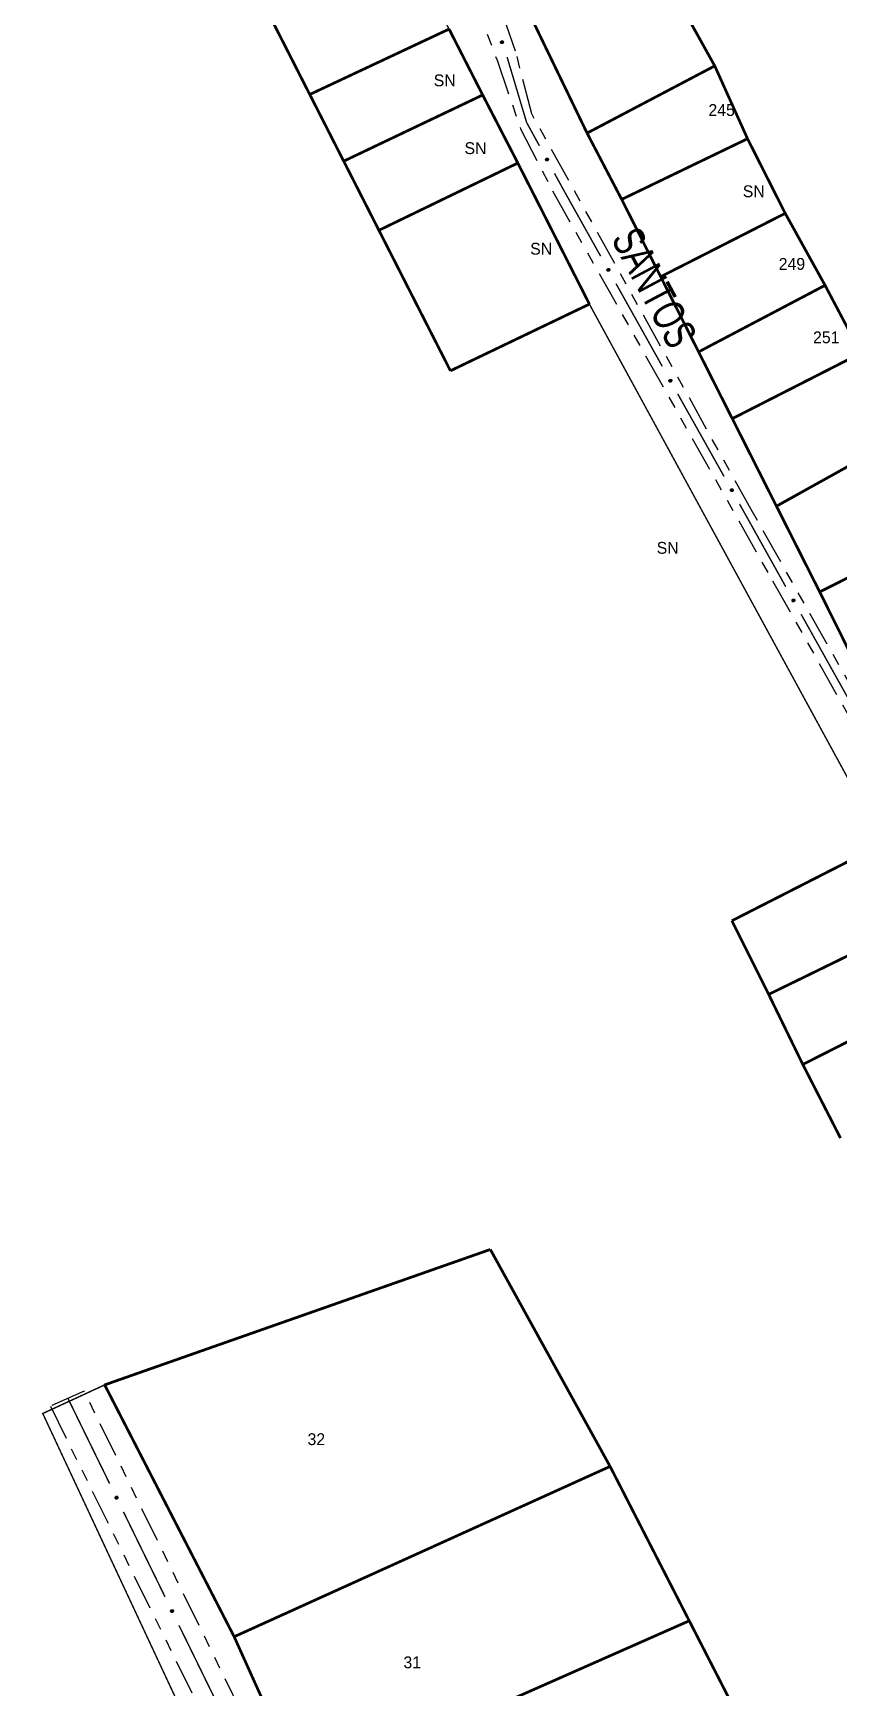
# Model space of a CAD drawing. Extents: x 205807 to 207855, y 4874692 to 4876446.
# Drawn here: x 206843.6 to 206945.8, y 4875780.4 to 4875990.1 of the extents above; entities that cross this region are included whole.
import ezdxf
from ezdxf.enums import TextEntityAlignment as Align

# ---------------------------------------------------------------- set-up
doc = ezdxf.new("R2010")
doc.units = 0
doc.header["$LTSCALE"] = 1.5
doc.header["$MEASUREMENT"] = 0
doc.linetypes.add('TRACO_25', pattern=[8, 3, -1, 1, -1, 1, -1])
for name, color, linetype in [('CD_MALHA_LOTES', 7, 'CONTINUOUS'), ('RU-QUADRA', 210, 'CONTINUOUS'), ('SV-EIXO-RUA-N-PAV', 6, 'CONTINUOUS'), ('SV-RUA-NAO-PAV', 7, 'CONTINUOUS'), ('SV-TXT-RUA-N-PAV', 7, 'CONTINUOUS'), ('Th_NmrPort', 1, 'CONTINUOUS')]:
    doc.layers.add(name, color=color, linetype=linetype)
doc.styles.add('ARIAL', font='ARIAL.SHX')

msp = doc.modelspace()

# ---------------------------------------------------------------- linework, layer by layer
at = {"layer": 'CD_MALHA_LOTES', "linetype": 'Continuous', "const_width": 0.35, "flags": 128}
for points in [[(206930.046804, 4875985.917919), (206920.238695, 4876003.538081)], [(206913.865052, 4875977.403827), (206904.868935, 4875996.012646)], [(206878.713313, 4875982.298803), (206873.74573, 4875992.051387)], [(206878.713313, 4875982.298803), (206896.372324, 4875990.584992)], [(206896.372324, 4875990.584992), (206900.633762, 4875982.235323)], [(206913.865052, 4875977.403827), (206930.046804, 4875985.917919)], [(206930.046804, 4875985.917919), (206934.202735, 4875976.691703)], [(206883.017444, 4875973.848738), (206878.713313, 4875982.298803)], [(206883.017444, 4875973.848738), (206900.633762, 4875982.235323)], [(206900.633762, 4875982.235323), (206905.087273, 4875973.610972)], [(206918.25078, 4875969.003027), (206913.865052, 4875977.403827)], [(206918.25078, 4875969.003027), (206934.202735, 4875976.691703)], [(206934.202735, 4875976.691703), (206938.97959, 4875967.237578)], [(206887.480116, 4875965.087418), (206883.017444, 4875973.848738)], [(206887.480116, 4875965.087418), (206905.087273, 4875973.610972)], [(206905.087273, 4875973.610972), (206914.159373, 4875955.733855)], [(206923.195362, 4875959.206152), (206918.25078, 4875969.003027)], [(206923.195362, 4875959.206152), (206938.97959, 4875967.237578)], [(206938.97959, 4875967.237578), (206944.030453, 4875958.117966)], [(206896.545883, 4875947.289095), (206887.480116, 4875965.087418)], [(206928.001435, 4875949.68371), (206923.195362, 4875959.206152)], [(206928.001435, 4875949.68371), (206944.030453, 4875958.117966)], [(206944.030453, 4875958.117966), (206948.016701, 4875950.567334)], [(206914.159373, 4875955.733855), (206896.545883, 4875947.289095)], [(206932.271104, 4875941.224067), (206928.001435, 4875949.68371)], [(206932.271104, 4875941.224067), (206947.504139, 4875948.980703)], [(206937.868872, 4875930.133012), (206932.271104, 4875941.224067)], [(206937.868872, 4875930.133012), (206952.956756, 4875938.521231)], [(206943.353252, 4875919.266617), (206937.868872, 4875930.133012)], [(206943.353252, 4875919.266617), (206956.134584, 4875925.713926)], [(206949.617156, 4875906.676067), (206943.353252, 4875919.266617)], [(206932.219471, 4875877.603524), (206950.504833, 4875886.916377)], [(206936.885271, 4875868.271924), (206932.219471, 4875877.603524)], [(206936.885271, 4875868.271924), (206955.40256, 4875877.307454)], [(206941.209671, 4875859.395524), (206959.78272, 4875868.79406)], [(206941.209671, 4875859.395524), (206936.885271, 4875868.271924)], [(206945.989271, 4875850.063924), (206941.209671, 4875859.395524)], [(206901.60181, 4875835.954459), (206852.717309, 4875818.795354)], [(206916.781592, 4875808.464416), (206901.60181, 4875835.954459)], [(206852.717309, 4875818.795354), (206869.132093, 4875786.885778)], [(206869.132093, 4875786.885778), (206916.781592, 4875808.464416)], [(206916.781592, 4875808.464416), (206923.52185, 4875795.324157)], [(206923.52185, 4875795.324157), (206926.815169, 4875788.90377)], [(206877.953296, 4875767.316456), (206926.815169, 4875788.90377)], [(206926.815169, 4875788.90377), (206933.88707, 4875775.116968)], [(206877.953296, 4875767.316456), (206869.132093, 4875786.885778)]]:
    msp.add_lwpolyline(points, dxfattribs=at)
at = {"layer": 'RU-QUADRA', "linetype": 'Continuous', "const_width": 0.18, "flags": 128}
for points in [[(206786.62637, 4876205.61623), (206814.362819, 4876151.270691), (206823.390462, 4876133.582337), (206828.192064, 4876124.174297), (206832.52818, 4876115.678307), (206837.171649, 4876106.580106), (206841.305028, 4876098.481351), (206846.867944, 4876087.581625), (206850.6195, 4876080.042908), (206854.712314, 4876072.211722), (206859.214191, 4876063.390949), (206864.584644, 4876052.868328), (206868.376346, 4876045.43904), (206873.229607, 4876035.92978), (206882.342868, 4876018.07367), (206886.667551, 4876009.600083), (206891.212696, 4876000.300718), (206896.372324, 4875990.584992), (206900.633762, 4875982.235323), (206905.100993, 4875973.617975), (206914.159373, 4875955.733855), (206951.72223, 4875886.848815), (206955.916119, 4875878.67909), (206956.133572, 4875878.262485)], [(206904.868935, 4875996.012646), (206913.865052, 4875977.403827), (206918.25078, 4875969.003027), (206923.195362, 4875959.206152), (206928.001435, 4875949.68371), (206932.271104, 4875941.224067), (206937.868872, 4875930.133012), (206943.353252, 4875919.266617), (206949.617156, 4875906.676067), (206953.512031, 4875898.705965), (206956.133893, 4875893.340837), (206960.191365, 4875885.038014), (206961.808511, 4875880.824808), (206965.478631, 4875871.864072), (206970.015204, 4875862.806925), (206985.17894, 4875832.939148), (206992.734319, 4875818.010411), (206994.583716, 4875819.207953), (207001.393449, 4875809.492554), (207004.1882, 4875799.400493), (207004.558469, 4875798.063423), (207007.699401, 4875790.18533), (207012.25523, 4875781.251814), (207018.427343, 4875768.396913)], [(206877.953296, 4875767.316456), (206869.132093, 4875786.885778), (206852.717309, 4875818.795354), (206844.869234, 4875815.169039), (206869.921314, 4875761.569005)]]:
    msp.add_lwpolyline(points, dxfattribs=at)
at = {"layer": 'SV-EIXO-RUA-N-PAV'}
for points in [[(206903.130147, 4875989.087242), (206903.174459, 4875989.066542), (206903.208309, 4875989.039689), (206903.230096, 4875989.009167), (206903.242316, 4875988.977175), (206903.251131, 4875988.943038), (206903.252425, 4875988.90666), (206903.244918, 4875988.865966), (206903.224465, 4875988.82137), (206903.194678, 4875988.788501), (206903.165897, 4875988.76554), (206903.133272, 4875988.750877), (206903.099966, 4875988.742869), (206903.062134, 4875988.742775), (206903.020968, 4875988.750785), (206902.976623, 4875988.772437), (206902.943617, 4875988.79899), (206902.923319, 4875988.829066), (206902.908786, 4875988.861959), (206902.900204, 4875988.896918), (206902.899139, 4875988.932635), (206902.907279, 4875988.974067), (206902.92923, 4875989.017553), (206902.955337, 4875989.050775), (206902.98512, 4875989.07149), (206903.017826, 4875989.085069), (206903.051957, 4875989.094327), (206903.088471, 4875989.09715), (206903.130147, 4875989.087242)], [(206908.805874, 4875974.225969), (206908.853009, 4875974.212919), (206908.890851, 4875974.192064), (206908.917407, 4875974.165586), (206908.934772, 4875974.13607), (206908.949137, 4875974.103872), (206908.956458, 4875974.068214), (206908.955816, 4875974.026839), (206908.943057, 4875973.979464), (206908.919146, 4875973.942102), (206908.89458, 4875973.914679), (206908.864845, 4875973.894799), (206908.833332, 4875973.881368), (206908.796042, 4875973.874989), (206908.754118, 4875973.876048), (206908.706791, 4875973.890031), (206908.669832, 4875973.91073), (206908.644819, 4875973.937015), (206908.625022, 4875973.967036), (206908.610751, 4875974.000084), (206908.603766, 4875974.035127), (206908.604909, 4875974.077336), (206908.619329, 4875974.123865), (206908.639553, 4875974.160962), (206908.66548, 4875974.186338), (206908.695475, 4875974.205163), (206908.727594, 4875974.219963), (206908.763131, 4875974.228814), (206908.805874, 4875974.225969)], [(206916.584989, 4875960.245667), (206916.632242, 4875960.233049), (206916.670273, 4875960.212542), (206916.69707, 4875960.186309), (206916.714705, 4875960.156952), (206916.729364, 4875960.124887), (206916.737011, 4875960.089298), (206916.736749, 4875960.047918), (206916.724424, 4875960.000429), (206916.700856, 4875959.96285), (206916.676542, 4875959.935202), (206916.64699, 4875959.915051), (206916.615602, 4875959.901332), (206916.578371, 4875959.894612), (206916.536439, 4875959.895287), (206916.488986, 4875959.908836), (206916.45184, 4875959.929196), (206916.426587, 4875959.955251), (206916.406516, 4875959.98509), (206916.391943, 4875960.018005), (206916.384638, 4875960.052983), (206916.385394, 4875960.095201), (206916.399387, 4875960.141859), (206916.419271, 4875960.179141), (206916.444964, 4875960.204753), (206916.474785, 4875960.223851), (206916.506767, 4875960.238945), (206916.542222, 4875960.248121), (206916.584989, 4875960.245667)], [(206924.44654, 4875946.200127), (206924.49381, 4875946.187573), (206924.531869, 4875946.167117), (206924.558701, 4875946.14092), (206924.576376, 4875946.111588), (206924.591078, 4875946.079542), (206924.598773, 4875946.043964), (206924.598567, 4875946.002584), (206924.586306, 4875945.955077), (206924.562789, 4875945.917467), (206924.538513, 4875945.889786), (206924.508988, 4875945.869595), (206924.477618, 4875945.855834), (206924.440397, 4875945.849063), (206924.398464, 4875945.849682), (206924.350993, 4875945.863166), (206924.313819, 4875945.883476), (206924.288531, 4875945.909497), (206924.268419, 4875945.939308), (206924.253802, 4875945.972203), (206924.246449, 4875946.007172), (206924.247148, 4875946.04939), (206924.261078, 4875946.096068), (206924.280912, 4875946.133376), (206924.306571, 4875946.159023), (206924.336366, 4875946.178162), (206924.368327, 4875946.193299), (206924.40377, 4875946.202523), (206924.44654, 4875946.200127)], [(206932.233195, 4875932.332881), (206932.280465, 4875932.320327), (206932.318524, 4875932.299871), (206932.345357, 4875932.273674), (206932.363031, 4875932.244342), (206932.377734, 4875932.212296), (206932.385429, 4875932.176718), (206932.385222, 4875932.135338), (206932.372962, 4875932.087831), (206932.349445, 4875932.050221), (206932.325169, 4875932.02254), (206932.295643, 4875932.002349), (206932.264274, 4875931.988588), (206932.227053, 4875931.981817), (206932.18512, 4875931.982436), (206932.137649, 4875931.99592), (206932.100474, 4875932.01623), (206932.075186, 4875932.042251), (206932.055075, 4875932.072062), (206932.040457, 4875932.104957), (206932.033105, 4875932.139926), (206932.033804, 4875932.182144), (206932.047734, 4875932.228822), (206932.067567, 4875932.26613), (206932.093226, 4875932.291777), (206932.123021, 4875932.310916), (206932.154983, 4875932.326053), (206932.190425, 4875932.335277), (206932.233195, 4875932.332881)], [(206940.043511, 4875918.368466), (206940.090758, 4875918.35583), (206940.128782, 4875918.335308), (206940.155568, 4875918.309064), (206940.173192, 4875918.279701), (206940.187839, 4875918.24763), (206940.195472, 4875918.212038), (206940.195193, 4875918.170659), (206940.18285, 4875918.123174), (206940.159267, 4875918.085604), (206940.134943, 4875918.057966), (206940.105383, 4875918.037826), (206940.073989, 4875918.02412), (206940.036756, 4875918.017414), (206939.994825, 4875918.018105), (206939.947377, 4875918.031672), (206939.910238, 4875918.052047), (206939.884995, 4875918.078112), (206939.864936, 4875918.107958), (206939.850376, 4875918.140879), (206939.843084, 4875918.17586), (206939.843857, 4875918.218077), (206939.857868, 4875918.26473), (206939.877766, 4875918.302004), (206939.90347, 4875918.327606), (206939.933298, 4875918.346693), (206939.965286, 4875918.361775), (206940.000745, 4875918.370937), (206940.043511, 4875918.368466)], [(206854.253657, 4875804.680162), (206854.300142, 4875804.66496), (206854.336985, 4875804.642388), (206854.362296, 4875804.614717), (206854.378287, 4875804.584434), (206854.391156, 4875804.55161), (206854.39683, 4875804.515653), (206854.394288, 4875804.474351), (206854.379365, 4875804.427612), (206854.353762, 4875804.39139), (206854.327961, 4875804.365124), (206854.297343, 4875804.346632), (206854.265247, 4875804.334664), (206854.227703, 4875804.330005), (206854.185872, 4875804.33299), (206854.139238, 4875804.349134), (206854.103269, 4875804.37151), (206854.07949, 4875804.398917), (206854.061094, 4875804.429816), (206854.048357, 4875804.463484), (206854.042991, 4875804.498812), (206854.046072, 4875804.540924), (206854.062616, 4875804.58674), (206854.084524, 4875804.622869), (206854.11159, 4875804.647027), (206854.142418, 4875804.664453), (206854.175183, 4875804.677761), (206854.21109, 4875804.684969), (206854.253657, 4875804.680162)], [(206861.287223, 4875790.309047), (206861.333708, 4875790.293845), (206861.370552, 4875790.271273), (206861.395862, 4875790.243602), (206861.411853, 4875790.213319), (206861.424723, 4875790.180495), (206861.430396, 4875790.144538), (206861.427854, 4875790.103236), (206861.412931, 4875790.056497), (206861.387328, 4875790.020275), (206861.361528, 4875789.994009), (206861.33091, 4875789.975517), (206861.298813, 4875789.963549), (206861.261269, 4875789.95889), (206861.219438, 4875789.961875), (206861.172804, 4875789.978019), (206861.136836, 4875790.000395), (206861.113057, 4875790.027802), (206861.094661, 4875790.058701), (206861.081923, 4875790.092369), (206861.076557, 4875790.127697), (206861.079639, 4875790.169809), (206861.096182, 4875790.215625), (206861.11809, 4875790.251754), (206861.145156, 4875790.275912), (206861.175984, 4875790.293338), (206861.208749, 4875790.306646), (206861.244656, 4875790.313855), (206861.287223, 4875790.309047)]]:
    msp.add_lwpolyline(points, close=True, dxfattribs=at)
for points in [[(206902.899139, 4875988.932635), (206902.976623, 4875988.772437)], [(206902.900204, 4875988.896918), (206902.943617, 4875988.79899)], [(206902.901695, 4875988.910885), (206902.957553, 4875988.791614)], [(206902.907263, 4875988.948929), (206902.995812, 4875988.768788)], [(206902.907279, 4875988.974067), (206903.020968, 4875988.750785)], [(206902.920959, 4875988.992685), (206903.040069, 4875988.749488)], [(206902.92923, 4875989.017553), (206903.062134, 4875988.742775)], [(206902.942049, 4875989.031785), (206903.078507, 4875988.746946)], [(206902.955337, 4875989.050775), (206903.099966, 4875988.742869)], [(206902.970641, 4875989.057602), (206903.115155, 4875988.74956)], [(206902.98512, 4875989.07149), (206903.133272, 4875988.750877)], [(206903.001917, 4875989.075684), (206903.146539, 4875988.759013)], [(206903.017826, 4875989.085069), (206903.165897, 4875988.76554)], [(206903.037169, 4875989.086479), (206903.18034, 4875988.782305)], [(206903.051957, 4875989.094327), (206903.194678, 4875988.788501)], [(206903.071632, 4875989.091224), (206903.208484, 4875988.80941)], [(206903.088471, 4875989.09715), (206903.224465, 4875988.82137)], [(206903.107886, 4875989.090812), (206903.231758, 4875988.84638)], [(206903.130147, 4875989.087242), (206903.244918, 4875988.865966)], [(206903.153826, 4875989.074986), (206903.245848, 4875988.893161)], [(206903.174459, 4875989.066542), (206903.252425, 4875988.90666)], [(206903.193821, 4875989.051318), (206903.247943, 4875988.932888)], [(206903.208309, 4875989.039689), (206903.251131, 4875988.943038)], [(206908.603766, 4875974.035127), (206908.706791, 4875973.890031)], [(206908.604909, 4875974.077336), (206908.754118, 4875973.876048)], [(206908.60907, 4875974.052545), (206908.72632, 4875973.88962)], [(206908.609901, 4875974.014104), (206908.6848, 4875973.905773)], [(206908.610751, 4875974.000084), (206908.669832, 4875973.91073)], [(206908.615305, 4875974.097968), (206908.773168, 4875973.877943)], [(206908.619329, 4875974.123865), (206908.796042, 4875973.874989)], [(206908.629605, 4875974.140029), (206908.811495, 4875973.881822)], [(206908.639553, 4875974.160962), (206908.833332, 4875973.881368)], [(206908.653509, 4875974.170237), (206908.847199, 4875973.890489)], [(206908.66548, 4875974.186338), (206908.864845, 4875973.894799)], [(206908.681347, 4875974.193265), (206908.876576, 4875973.905026)], [(206908.695475, 4875974.205163), (206908.89458, 4875973.914679)], [(206908.714315, 4875974.209768), (206908.906037, 4875973.93361)], [(206908.727594, 4875974.219963), (206908.919146, 4875973.942102)], [(206908.747511, 4875974.220172), (206908.929286, 4875973.965015)], [(206908.763131, 4875974.228814), (206908.943057, 4875973.979464)], [(206908.783329, 4875974.22579), (206908.946094, 4875974.005338)], [(206908.805874, 4875974.225969), (206908.955816, 4875974.026839)], [(206908.83126, 4875974.217817), (206908.952215, 4875974.05381)], [(206908.853009, 4875974.212919), (206908.956458, 4875974.068214)], [(206908.874632, 4875974.201124), (206908.947679, 4875974.093333)], [(206908.890851, 4875974.192064), (206908.949137, 4875974.103872)], [(206916.384638, 4875960.052983), (206916.488986, 4875959.908836)], [(206916.385394, 4875960.095201), (206916.536439, 4875959.895287)], [(206916.389782, 4875960.070449), (206916.508519, 4875959.908604)], [(206916.390964, 4875960.032017), (206916.466852, 4875959.924376)], [(206916.391943, 4875960.018005), (206916.45184, 4875959.929196)], [(206916.395601, 4875960.115927), (206916.555472, 4875959.897356)], [(206916.399387, 4875960.141859), (206916.578371, 4875959.894612)], [(206916.409515, 4875960.158117), (206916.593761, 4875959.901587)], [(206916.419271, 4875960.179141), (206916.615602, 4875959.901332)], [(206916.433142, 4875960.188543), (206916.629384, 4875959.91058)], [(206916.444964, 4875960.204753), (206916.64699, 4875959.915051)], [(206916.460767, 4875960.211824), (206916.658627, 4875959.925385)], [(206916.474785, 4875960.223851), (206916.676542, 4875959.935202)], [(206916.493582, 4875960.228628), (206916.687825, 4875959.954238)], [(206916.506767, 4875960.238945), (206916.700856, 4875959.96285)], [(206916.526682, 4875960.239337), (206916.710786, 4875959.985854)], [(206916.542222, 4875960.248121), (206916.724424, 4875960.000429)], [(206916.562447, 4875960.245282), (206916.727223, 4875960.02633)], [(206916.584989, 4875960.245667), (206916.736749, 4875960.047918)], [(206916.610449, 4875960.237748), (206916.7329, 4875960.074856)], [(206916.632242, 4875960.233049), (206916.737011, 4875960.089298)], [(206916.653972, 4875960.221453), (206916.728003, 4875960.114335)], [(206916.670273, 4875960.212542), (206916.729364, 4875960.124887)], [(206924.246449, 4875946.007172), (206924.350993, 4875945.863166)], [(206924.247148, 4875946.04939), (206924.398464, 4875945.849682)], [(206924.25157, 4875946.024644), (206924.370526, 4875945.862961)], [(206924.252805, 4875945.986214), (206924.328838, 4875945.878676)], [(206924.253802, 4875945.972203), (206924.313819, 4875945.883476)], [(206924.257327, 4875946.07013), (206924.417494, 4875945.851776)], [(206924.261078, 4875946.096068), (206924.440397, 4875945.849063)], [(206924.271184, 4875946.112339), (206924.455777, 4875945.856059)], [(206924.280912, 4875946.133376), (206924.477618, 4875945.855834)], [(206924.29477, 4875946.142797), (206924.491388, 4875945.8651)], [(206924.306571, 4875946.159023), (206924.508988, 4875945.869595)], [(206924.322364, 4875946.166116), (206924.520611, 4875945.879945)], [(206924.336366, 4875946.178162), (206924.538513, 4875945.889786)], [(206924.355156, 4875946.182964), (206924.54977, 4875945.908837)], [(206924.368327, 4875946.193299), (206924.562789, 4875945.917467)], [(206924.388241, 4875946.193718), (206924.572688, 4875945.940485)], [(206924.40377, 4875946.202523), (206924.586306, 4875945.955077)], [(206924.423998, 4875946.199711), (206924.589071, 4875945.980982)], [(206924.44654, 4875946.200127), (206924.598567, 4875946.002584)], [(206924.47201, 4875946.192242), (206924.594682, 4875946.029516)], [(206924.49381, 4875946.187573), (206924.598773, 4875946.043964)], [(206924.515556, 4875946.176006), (206924.589731, 4875946.068989)], [(206924.531869, 4875946.167117), (206924.591078, 4875946.079542)], [(206932.033105, 4875932.139926), (206932.137649, 4875931.99592)], [(206932.033804, 4875932.182144), (206932.18512, 4875931.982436)], [(206932.038225, 4875932.157398), (206932.157181, 4875931.995715)], [(206932.03946, 4875932.118968), (206932.115494, 4875932.01143)], [(206932.040457, 4875932.104957), (206932.100474, 4875932.01623)], [(206932.043983, 4875932.202884), (206932.204149, 4875931.98453)], [(206932.047734, 4875932.228822), (206932.227053, 4875931.981817)], [(206932.05784, 4875932.245093), (206932.242433, 4875931.988813)], [(206932.067567, 4875932.26613), (206932.264274, 4875931.988588)], [(206932.081425, 4875932.275551), (206932.278044, 4875931.997854)], [(206932.093226, 4875932.291777), (206932.295643, 4875932.002349)], [(206932.109019, 4875932.29887), (206932.307267, 4875932.012698)], [(206932.123021, 4875932.310916), (206932.325169, 4875932.02254)], [(206932.141812, 4875932.315718), (206932.336426, 4875932.041591)], [(206932.154983, 4875932.326053), (206932.349445, 4875932.050221)], [(206932.174897, 4875932.326471), (206932.359343, 4875932.073239)], [(206932.190425, 4875932.335277), (206932.372962, 4875932.087831)], [(206932.210654, 4875932.332465), (206932.375726, 4875932.113736)], [(206932.233195, 4875932.332881), (206932.385222, 4875932.135338)], [(206932.258666, 4875932.324996), (206932.381337, 4875932.16227)], [(206932.280465, 4875932.320327), (206932.385429, 4875932.176718)], [(206932.302211, 4875932.30876), (206932.376387, 4875932.201743)], [(206932.318524, 4875932.299871), (206932.377734, 4875932.212296)], [(206939.843084, 4875918.17586), (206939.947377, 4875918.031672)], [(206939.843857, 4875918.218077), (206939.994825, 4875918.018105)], [(206939.848235, 4875918.193323), (206939.966909, 4875918.031433)], [(206939.849403, 4875918.154892), (206939.925249, 4875918.047221)], [(206939.850376, 4875918.140879), (206939.910238, 4875918.052047)], [(206939.854072, 4875918.238799), (206940.013858, 4875918.020167)], [(206939.857868, 4875918.26473), (206940.036756, 4875918.017414)], [(206939.868002, 4875918.280984), (206940.052149, 4875918.024383)], [(206939.877766, 4875918.302004), (206940.073989, 4875918.02412)], [(206939.891641, 4875918.311401), (206940.087776, 4875918.033362)], [(206939.90347, 4875918.327606), (206940.105383, 4875918.037826)], [(206939.919275, 4875918.334672), (206940.117024, 4875918.048155)], [(206939.933298, 4875918.346693), (206940.134943, 4875918.057966)], [(206939.952097, 4875918.351463), (206940.146234, 4875918.076997)], [(206939.965286, 4875918.361775), (206940.159267, 4875918.085604)], [(206939.985201, 4875918.362158), (206940.169206, 4875918.108605)], [(206940.000745, 4875918.370937), (206940.18285, 4875918.123174)], [(206940.020968, 4875918.36809), (206940.18566, 4875918.149074)], [(206940.043511, 4875918.368466), (206940.195193, 4875918.170659)], [(206940.068967, 4875918.360538), (206940.191355, 4875918.197598)], [(206940.090758, 4875918.35583), (206940.195472, 4875918.212038)], [(206940.112484, 4875918.344225), (206940.186473, 4875918.237079)], [(206940.128782, 4875918.335308), (206940.187839, 4875918.24763)], [(206854.042991, 4875804.498812), (206854.139238, 4875804.349134)], [(206854.046072, 4875804.540924), (206854.185872, 4875804.33299)], [(206854.048153, 4875804.477529), (206854.117994, 4875804.365869)], [(206854.048357, 4875804.463484), (206854.103269, 4875804.37151)], [(206854.04909, 4875804.515967), (206854.158727, 4875804.347826)], [(206854.057406, 4875804.561056), (206854.204989, 4875804.334007)], [(206854.062616, 4875804.58674), (206854.227703, 4875804.330005)], [(206854.073624, 4875804.602415), (206854.243453, 4875804.336121)], [(206854.084524, 4875804.622869), (206854.265247, 4875804.334664)], [(206854.098892, 4875804.631493), (206854.279518, 4875804.343138)], [(206854.11159, 4875804.647027), (206854.297343, 4875804.346632)], [(206854.127758, 4875804.653217), (206854.309532, 4875804.356309)], [(206854.142418, 4875804.664453), (206854.327961, 4875804.365124)], [(206854.161449, 4875804.668187), (206854.340276, 4875804.383509)], [(206854.175183, 4875804.677761), (206854.353762, 4875804.39139)], [(206854.195089, 4875804.677055), (206854.364944, 4875804.413812)], [(206854.21109, 4875804.684969), (206854.379365, 4875804.427612)], [(206854.231128, 4875804.68102), (206854.383587, 4875804.45332)], [(206854.253657, 4875804.680162), (206854.394288, 4875804.474351)], [(206854.278641, 4875804.670852), (206854.39193, 4875804.501459)], [(206854.300142, 4875804.66496), (206854.39683, 4875804.515653)], [(206854.3212, 4875804.652183), (206854.389216, 4875804.541149)], [(206854.336985, 4875804.642388), (206854.391156, 4875804.55161)], [(206861.076557, 4875790.127697), (206861.172804, 4875789.978019)], [(206861.079639, 4875790.169809), (206861.219438, 4875789.961875)], [(206861.081719, 4875790.106414), (206861.15156, 4875789.994754)], [(206861.081923, 4875790.092369), (206861.136836, 4875790.000395)], [(206861.082656, 4875790.144852), (206861.192294, 4875789.976711)], [(206861.090972, 4875790.189941), (206861.238556, 4875789.962892)], [(206861.096182, 4875790.215625), (206861.261269, 4875789.95889)], [(206861.10719, 4875790.2313), (206861.27702, 4875789.965006)], [(206861.11809, 4875790.251754), (206861.298813, 4875789.963549)], [(206861.132458, 4875790.260378), (206861.313084, 4875789.972023)], [(206861.145156, 4875790.275912), (206861.33091, 4875789.975517)], [(206861.161324, 4875790.282102), (206861.343099, 4875789.985194)], [(206861.175984, 4875790.293338), (206861.361528, 4875789.994009)], [(206861.195016, 4875790.297072), (206861.373843, 4875790.012394)], [(206861.208749, 4875790.306646), (206861.387328, 4875790.020275)], [(206861.228655, 4875790.30594), (206861.39851, 4875790.042697)], [(206861.244656, 4875790.313855), (206861.412931, 4875790.056497)], [(206861.264694, 4875790.309905), (206861.417154, 4875790.082205)], [(206861.287223, 4875790.309047), (206861.427854, 4875790.103236)], [(206861.312207, 4875790.299737), (206861.425496, 4875790.130344)], [(206861.333708, 4875790.293845), (206861.430396, 4875790.144538)], [(206861.354767, 4875790.281068), (206861.422782, 4875790.170034)], [(206861.370552, 4875790.271273), (206861.424723, 4875790.180495)]]:
    msp.add_lwpolyline(points, dxfattribs=at)
at = {"layer": 'SV-EIXO-RUA-N-PAV', "const_width": 0.18}
for points in [[(206903.729044, 4875987.02597), (206906.018692, 4875979.360625)], [(206906.018692, 4875979.360625), (206906.199718, 4875978.754584)], [(206906.199718, 4875978.754584), (206907.817521, 4875975.801151)], [(206909.739189, 4875972.29299), (206910.700023, 4875970.53891)], [(206910.700023, 4875970.53891), (206910.822201, 4875970.315863)], [(206910.822201, 4875970.315863), (206915.582256, 4875961.811734)], [(206917.535964, 4875958.321315), (206923.397088, 4875947.850058)], [(206925.353045, 4875944.3609), (206931.228342, 4875933.897589)], [(206933.186775, 4875930.409818), (206933.676383, 4875929.537876)], [(206933.676383, 4875929.537876), (206933.988369, 4875928.98226)], [(206933.988369, 4875928.98226), (206938.553356, 4875920.807749)], [(206938.553356, 4875920.807749), (206938.610853, 4875920.704789)], [(206938.610853, 4875920.704789), (206939.041383, 4875919.934921)], [(206940.99374, 4875916.443746), (206946.850811, 4875905.970222)], [(206848.063574, 4875817.077444), (206853.338749, 4875806.299107)], [(206855.09714, 4875802.706329), (206860.372315, 4875791.927992)], [(206862.130707, 4875788.335214), (206867.405881, 4875777.556878)]]:
    msp.add_lwpolyline(points, dxfattribs=at)
at = {"layer": 'SV-RUA-NAO-PAV', "linetype": 'TRACO_25'}
for points in [[(206956.133813, 4875889.575925, 4.912125), (206950.787825, 4875900.944565, 4.518715), (206950.207378, 4875902.178928, 4.518715), (206934.836954, 4875929.419897, 3.904012), (206906.853031, 4875979.829497, 2.969663), (206904.803467, 4875987.793303, 3.289309), (206902.150205, 4875995.293334, 3.731895), (206898.029258, 4876003.93175, 3.731895), (206883.70755, 4876031.223156, 3.756483), (206877.013551, 4876043.833906, 3.264721), (206837.19896, 4876120.001854, 3.682719), (206799.161047, 4876192.471766, 4.235774), (206791.083098, 4876207.868478, 4.036037), (206790.879089, 4876209.947131, 4.036037), (206791.184034, 4876212.037542, 4.036037), (206791.891397, 4876213.735214, 4.036037)], [(206780.998006, 4876207.651891, 4.01107), (206783.685986, 4876207.651891, 4.01107), (206786.417204, 4876207.194604, 4.061004), (206787.959956, 4876206.201882, 4.061004), (206794.86554, 4876192.409471, 4.061004), (206808.98536, 4876165.037875, 4.199069), (206834.10036, 4876118.220159, 4.199069), (206847.930234, 4876089.461422, 3.584366), (206873.728835, 4876042.731967, 3.412249), (206898.046913, 4875998.358311, 4.076128), (206902.447085, 4875986.638173, 3.830247), (206905.446007, 4875977.945261, 3.682719), (206909.484791, 4875970.079184, 3.879424), (206937.383753, 4875920.657561, 4.985889), (206948.103258, 4875901.668491, 4.985889), (206956.133704, 4875884.434862, 4.985889)], [(206925.776412, 4875668.113234, 5.305535), (206920.41374, 4875674.995238, 5.133418), (206895.817661, 4875725.922701, 5.133418), (206875.258055, 4875766.74012, 5.010478), (206850.13188, 4875817.999507, 4.026952), (206845.833298, 4875816.083174, 4.026952), (206871.334754, 4875764.476677, 5.010478), (206891.818912, 4875723.961051, 5.133418), (206917.094023, 4875673.184483, 5.133418), (206920.279348, 4875665.516241, 5.305535)]]:
    msp.add_polyline3d(points, dxfattribs=at)

# ---------------------------------------------------------------- texts
at = {"layer": 'SV-TXT-RUA-N-PAV', "style": 'ARIAL', "width": 0.7}
msp.add_text('SANTOS', height=4, rotation=298, dxfattribs=at).set_placement((206916.85111, 4875963.991681))
at = {"layer": 'Th_NmrPort', "color": 1}
for s, p in [('SN', (206894.428, 4875984.083959)), ('245', (206929.246657, 4875980.327605)), ('SN', (206898.329871, 4875975.499843)), ('SN', (206933.601722, 4875970.033816)), ('SN', (206906.653862, 4875962.753731)), ('249', (206938.154744, 4875960.828793)), ('251', (206942.509809, 4875951.524791)), ('SN', (206922.687414, 4875924.855505)), ('32', (206878.432546, 4875811.913425)), ('31', (206890.588854, 4875783.636796))]:
    msp.add_text(s, height=1.5, dxfattribs=at).set_placement(p, align=Align.MIDDLE_LEFT)

doc.saveas('drawing.dxf')
